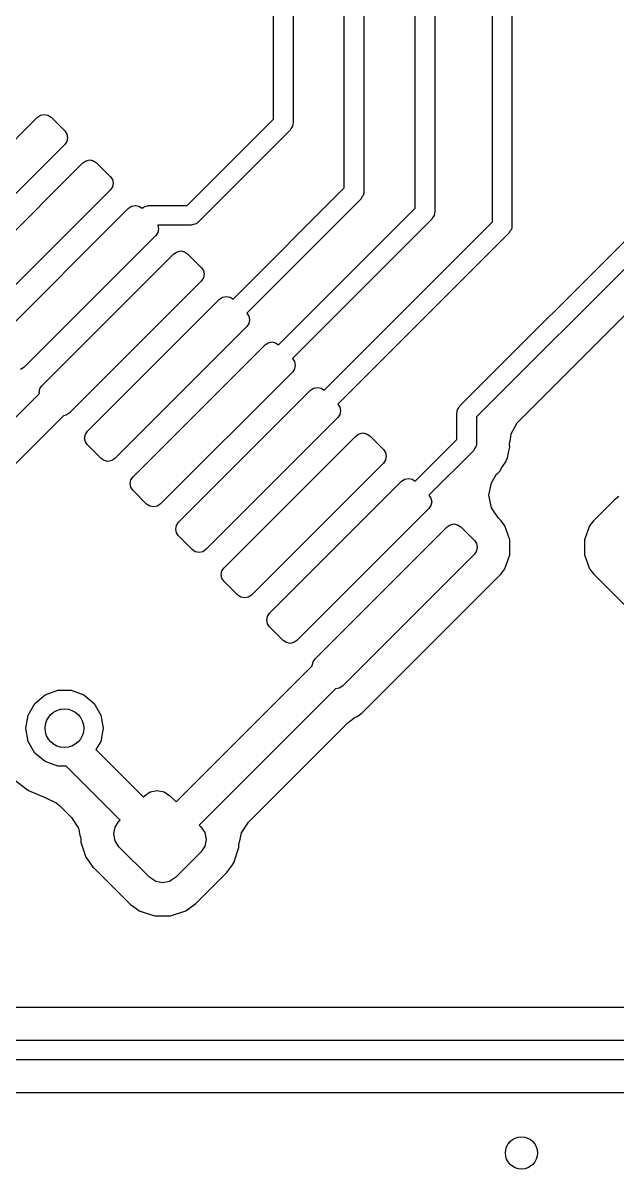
# Model space of a CAD drawing. Extents: x 0.99 to 4.24, y -7.27 to -4.02.
# Drawn here: x 2.753 to 2.9348, y -5.7726 to -5.4221 of the extents above; entities that cross this region are included whole.
import ezdxf

# ---------------------------------------------------------------- set-up
doc = ezdxf.new("R2010")
doc.units = 0
doc.header["$MEASUREMENT"] = 0
doc.layers.add('BLACK', color=7, linetype='CONTINUOUS')

msp = doc.modelspace()

# ---------------------------------------------------------------- linework, layer by layer
at = {"layer": 'BLACK', "linetype": 'CONTINUOUS'}
for p, q in [((2.89661, -5.48293), (2.89661, -5.34596)), ((2.90261, -5.34472), (2.90261, -5.48418)), ((2.87298, -5.47872), (2.87298, -5.35557)), ((2.87898, -5.35433), (2.87898, -5.47996)), ((2.85133, -5.47253), (2.85133, -5.36345)), ((2.85733, -5.3622), (2.85733, -5.47378)), ((2.83568, -5.37008), (2.83568, -5.45276)), ((2.82968, -5.45151), (2.82968, -5.37132)), ((2.71712, -5.49128), (2.75749, -5.45091)), ((2.75749, -5.45091), (2.75845, -5.45027)), ((2.75845, -5.45027), (2.75958, -5.45005)), ((2.75958, -5.45005), (2.76071, -5.45027)), ((2.76071, -5.45027), (2.76166, -5.45091)), ((2.76166, -5.45091), (2.76584, -5.45509)), ((2.80326, -5.47793), (2.82968, -5.45151)), ((2.76584, -5.45509), (2.76648, -5.45604)), ((2.8348, -5.45488), (2.80662, -5.48305)), ((2.83508, -5.45428), (2.8348, -5.45488)), ((2.8355, -5.45378), (2.83508, -5.45428)), ((2.83561, -5.45314), (2.8355, -5.45378)), ((2.83567, -5.45302), (2.83561, -5.45314)), ((2.83568, -5.45276), (2.83564, -5.45294)), ((2.83564, -5.45294), (2.83567, -5.45302)), ((2.76648, -5.4583), (2.76584, -5.45926)), ((2.76648, -5.45604), (2.7667, -5.45717)), ((2.7667, -5.45717), (2.76648, -5.4583)), ((2.76584, -5.45926), (2.72547, -5.49963)), ((2.73104, -5.5052), (2.77141, -5.46483)), ((2.77141, -5.46483), (2.77237, -5.46419)), ((2.77237, -5.46419), (2.7735, -5.46397)), ((2.7735, -5.46397), (2.77463, -5.46419)), ((2.77463, -5.46419), (2.77558, -5.46483)), ((2.77558, -5.46483), (2.77976, -5.46901)), ((2.77976, -5.46901), (2.7804, -5.46996)), ((2.7804, -5.47222), (2.77976, -5.47318)), ((2.7804, -5.46996), (2.78062, -5.47109)), ((2.78062, -5.47109), (2.7804, -5.47222)), ((2.8173, -5.50656), (2.85133, -5.47253)), ((2.77976, -5.47318), (2.73939, -5.51355)), ((2.85645, -5.4759), (2.82154, -5.5108)), ((2.85673, -5.4753), (2.85645, -5.4759)), ((2.85715, -5.4748), (2.85673, -5.4753)), ((2.85726, -5.47416), (2.85715, -5.4748)), ((2.85732, -5.47404), (2.85726, -5.47416)), ((2.85733, -5.47378), (2.8573, -5.47396)), ((2.8573, -5.47396), (2.85732, -5.47404)), ((2.74496, -5.51912), (2.78533, -5.47875)), ((2.78533, -5.47875), (2.78628, -5.47811)), ((2.78628, -5.47811), (2.78741, -5.47788)), ((2.78741, -5.47788), (2.78854, -5.47811)), ((2.78854, -5.47811), (2.78948, -5.47874)), ((2.78948, -5.47874), (2.78953, -5.4787)), ((2.78953, -5.4787), (2.78957, -5.47863)), ((2.78957, -5.47863), (2.78969, -5.47859)), ((2.78969, -5.47859), (2.79023, -5.47821)), ((2.79023, -5.47821), (2.79088, -5.47815)), ((2.79088, -5.47815), (2.7915, -5.47793)), ((2.7915, -5.47793), (2.80326, -5.47793)), ((2.83122, -5.52048), (2.87298, -5.47872)), ((2.80647, -5.48316), (2.80643, -5.48323)), ((2.80662, -5.48305), (2.80647, -5.48316)), ((2.87811, -5.48208), (2.83546, -5.52472)), ((2.84514, -5.5344), (2.89661, -5.48293)), ((2.87838, -5.48149), (2.87811, -5.48208)), ((2.8788, -5.48099), (2.87838, -5.48149)), ((2.87892, -5.48034), (2.8788, -5.48099)), ((2.87897, -5.48022), (2.87892, -5.48034)), ((2.87898, -5.47996), (2.87895, -5.48014)), ((2.87895, -5.48014), (2.87897, -5.48022)), ((2.88666, -5.53922), (2.94582, -5.48006)), ((2.79432, -5.48614), (2.79368, -5.4871)), ((2.79454, -5.48501), (2.79432, -5.48614)), ((2.8045, -5.48393), (2.79433, -5.48393)), ((2.79433, -5.48393), (2.79454, -5.48501)), ((2.80512, -5.48371), (2.8045, -5.48393)), ((2.80577, -5.48365), (2.80512, -5.48371)), ((2.80631, -5.48327), (2.80577, -5.48365)), ((2.80643, -5.48323), (2.80631, -5.48327)), ((2.90173, -5.4863), (2.84938, -5.53864)), ((2.95094, -5.48342), (2.89178, -5.54258)), ((2.902, -5.48571), (2.90173, -5.4863)), ((2.90243, -5.4852), (2.902, -5.48571)), ((2.90254, -5.48456), (2.90243, -5.4852)), ((2.90259, -5.48444), (2.90254, -5.48456)), ((2.90261, -5.48418), (2.90257, -5.48436)), ((2.90257, -5.48436), (2.90259, -5.48444)), ((2.79368, -5.4871), (2.75331, -5.52747)), ((2.75888, -5.53304), (2.79925, -5.49267)), ((2.79925, -5.49267), (2.8002, -5.49203)), ((2.8002, -5.49203), (2.80133, -5.4918)), ((2.80133, -5.4918), (2.80246, -5.49203)), ((2.80246, -5.49203), (2.80342, -5.49267)), ((2.80342, -5.49267), (2.8076, -5.49685)), ((2.8076, -5.49685), (2.80824, -5.4978)), ((2.80824, -5.50006), (2.8076, -5.50102)), ((2.80824, -5.4978), (2.80846, -5.49893)), ((2.80846, -5.49893), (2.80824, -5.50006)), ((2.8076, -5.50102), (2.76723, -5.54139)), ((2.7728, -5.54695), (2.81317, -5.50659)), ((2.81317, -5.50659), (2.81412, -5.50595)), ((2.81412, -5.50595), (2.81525, -5.50572)), ((2.81525, -5.50572), (2.81638, -5.50595)), ((2.81638, -5.50595), (2.8173, -5.50656)), ((2.90481, -5.54372), (2.94242, -5.50611)), ((2.82154, -5.5108), (2.82216, -5.51172)), ((2.82216, -5.51398), (2.82152, -5.51494)), ((2.82216, -5.51172), (2.82238, -5.51285)), ((2.82238, -5.51285), (2.82216, -5.51398)), ((2.82152, -5.51494), (2.78115, -5.55531)), ((2.78672, -5.56087), (2.82709, -5.52051)), ((2.82709, -5.52051), (2.82804, -5.51987)), ((2.82804, -5.51987), (2.82917, -5.51964)), ((2.82917, -5.51964), (2.8303, -5.51987)), ((2.8303, -5.51987), (2.83122, -5.52048)), ((2.83546, -5.52472), (2.83608, -5.52564)), ((2.75331, -5.52747), (2.75235, -5.52811)), ((2.83608, -5.5279), (2.83544, -5.52886)), ((2.83608, -5.52564), (2.8363, -5.52677)), ((2.8363, -5.52677), (2.83608, -5.5279)), ((2.83544, -5.52886), (2.79507, -5.56923)), ((2.71652, -5.57696), (2.75807, -5.53541)), ((2.75802, -5.53512), (2.75824, -5.53399)), ((2.75807, -5.53541), (2.75802, -5.53512)), ((2.75824, -5.53399), (2.75888, -5.53304)), ((2.80064, -5.57479), (2.841, -5.53443)), ((2.841, -5.53443), (2.84196, -5.53379)), ((2.84196, -5.53379), (2.84309, -5.53356)), ((2.84309, -5.53356), (2.84422, -5.53379)), ((2.84422, -5.53379), (2.84514, -5.5344)), ((2.84938, -5.53864), (2.85, -5.53956)), ((2.88638, -5.53981), (2.88666, -5.53922)), ((2.76543, -5.54219), (2.72359, -5.58404)), ((2.76627, -5.54203), (2.76543, -5.54219)), ((2.76723, -5.54139), (2.76627, -5.54203)), ((2.85, -5.54182), (2.84936, -5.54278)), ((2.85, -5.53956), (2.85022, -5.54069)), ((2.85022, -5.54069), (2.85, -5.54182)), ((2.88578, -5.54134), (2.88581, -5.54116)), ((2.88578, -5.54944), (2.88578, -5.54134)), ((2.88579, -5.54108), (2.88585, -5.54096)), ((2.88581, -5.54116), (2.88579, -5.54108)), ((2.88585, -5.54096), (2.88596, -5.54031)), ((2.88596, -5.54031), (2.88638, -5.53981)), ((2.89178, -5.54258), (2.89178, -5.55068)), ((2.84936, -5.54278), (2.80899, -5.58315)), ((2.90235, -5.54777), (2.90422, -5.54436)), ((2.90422, -5.54436), (2.90481, -5.54372)), ((2.77193, -5.54904), (2.77216, -5.54791)), ((2.77216, -5.55017), (2.77193, -5.54904)), ((2.77216, -5.54791), (2.7728, -5.54695)), ((2.81456, -5.58871), (2.85492, -5.54835)), ((2.85492, -5.54835), (2.85588, -5.54771)), ((2.85588, -5.54771), (2.85701, -5.54748)), ((2.85701, -5.54748), (2.85814, -5.54771)), ((2.85814, -5.54771), (2.8591, -5.54835)), ((2.8591, -5.54835), (2.86328, -5.55252)), ((2.87298, -5.56224), (2.88578, -5.54944)), ((2.9021, -5.55011), (2.90235, -5.54777)), ((2.7728, -5.55113), (2.77216, -5.55017)), ((2.77698, -5.55531), (2.7728, -5.55113)), ((2.86328, -5.55252), (2.86392, -5.55348)), ((2.8909, -5.5528), (2.87722, -5.56648)), ((2.89118, -5.55221), (2.8909, -5.5528)), ((2.8916, -5.55171), (2.89118, -5.55221)), ((2.89171, -5.55106), (2.8916, -5.55171)), ((2.89177, -5.55094), (2.89171, -5.55106)), ((2.89178, -5.55068), (2.89175, -5.55087)), ((2.89175, -5.55087), (2.89177, -5.55094)), ((2.90143, -5.55393), (2.90162, -5.55308)), ((2.90162, -5.55308), (2.90195, -5.55183)), ((2.90187, -5.55097), (2.90195, -5.5501)), ((2.90195, -5.55183), (2.90187, -5.55097)), ((2.90195, -5.5501), (2.9021, -5.55011)), ((2.77793, -5.55595), (2.77698, -5.55531)), ((2.77906, -5.55617), (2.77793, -5.55595)), ((2.78019, -5.55595), (2.77906, -5.55617)), ((2.78115, -5.55531), (2.78019, -5.55595)), ((2.86328, -5.5567), (2.82291, -5.59706)), ((2.86392, -5.55574), (2.86328, -5.5567)), ((2.86392, -5.55348), (2.86414, -5.55461)), ((2.86414, -5.55461), (2.86392, -5.55574)), ((2.90002, -5.55733), (2.90076, -5.55627)), ((2.90076, -5.55627), (2.90091, -5.55571)), ((2.90091, -5.55571), (2.9012, -5.5552)), ((2.9012, -5.5552), (2.90143, -5.55393)), ((2.89634, -5.56272), (2.89791, -5.56013)), ((2.89791, -5.56013), (2.89824, -5.55974)), ((2.89824, -5.55974), (2.89891, -5.55918)), ((2.89891, -5.55918), (2.89955, -5.55806)), ((2.89955, -5.55806), (2.90002, -5.55733)), ((2.78585, -5.56296), (2.78608, -5.56183)), ((2.78608, -5.56409), (2.78585, -5.56296)), ((2.78608, -5.56183), (2.78672, -5.56087)), ((2.82848, -5.60263), (2.86884, -5.56227)), ((2.86884, -5.56227), (2.8698, -5.56163)), ((2.8698, -5.56163), (2.87093, -5.5614)), ((2.87093, -5.5614), (2.87206, -5.56163)), ((2.87206, -5.56163), (2.87298, -5.56224)), ((2.89558, -5.56653), (2.89634, -5.56272)), ((2.78672, -5.56505), (2.78608, -5.56409)), ((2.79089, -5.56923), (2.78672, -5.56505)), ((2.87722, -5.56648), (2.87784, -5.5674)), ((2.89634, -5.57034), (2.89558, -5.56653)), ((2.93533, -5.56687), (2.93382, -5.56803)), ((2.79185, -5.56987), (2.79089, -5.56923)), ((2.79298, -5.57009), (2.79185, -5.56987)), ((2.79411, -5.56987), (2.79298, -5.57009)), ((2.79507, -5.56923), (2.79411, -5.56987)), ((2.8772, -5.57062), (2.83683, -5.61098)), ((2.87784, -5.56966), (2.8772, -5.57062)), ((2.87784, -5.5674), (2.87806, -5.56853)), ((2.87806, -5.56853), (2.87784, -5.56966)), ((2.8985, -5.57358), (2.89634, -5.57034)), ((2.93382, -5.56803), (2.9275, -5.57435)), ((2.89927, -5.57435), (2.8985, -5.57358)), ((2.79977, -5.57688), (2.8, -5.57575)), ((2.8, -5.57801), (2.79977, -5.57688)), ((2.8, -5.57575), (2.80064, -5.57479)), ((2.8424, -5.61655), (2.88276, -5.57619)), ((2.88276, -5.57619), (2.88372, -5.57555)), ((2.88372, -5.57555), (2.88485, -5.57532)), ((2.88485, -5.57532), (2.88598, -5.57555)), ((2.88598, -5.57555), (2.88694, -5.57619)), ((2.88694, -5.57619), (2.89111, -5.58036)), ((2.90043, -5.57586), (2.89927, -5.57435)), ((2.902, -5.58016), (2.90043, -5.57586)), ((2.92634, -5.57586), (2.92477, -5.58016)), ((2.9275, -5.57435), (2.92634, -5.57586)), ((2.80064, -5.57897), (2.8, -5.57801)), ((2.80481, -5.58315), (2.80064, -5.57897)), ((2.89111, -5.58036), (2.89175, -5.58132)), ((2.89175, -5.58132), (2.89198, -5.58245)), ((2.902, -5.58474), (2.902, -5.58016)), ((2.92477, -5.58016), (2.92477, -5.58474)), ((2.80577, -5.58379), (2.80481, -5.58315)), ((2.8069, -5.58401), (2.80577, -5.58379)), ((2.80803, -5.58379), (2.8069, -5.58401)), ((2.80899, -5.58315), (2.80803, -5.58379)), ((2.89111, -5.58454), (2.85075, -5.6249)), ((2.89175, -5.58358), (2.89111, -5.58454)), ((2.89198, -5.58245), (2.89175, -5.58358)), ((2.90043, -5.58904), (2.902, -5.58474)), ((2.92477, -5.58474), (2.92634, -5.58904)), ((2.81369, -5.5908), (2.81392, -5.58967)), ((2.81392, -5.59193), (2.81369, -5.5908)), ((2.81392, -5.58967), (2.81456, -5.58871)), ((2.85676, -5.63306), (2.89927, -5.59055)), ((2.89927, -5.59055), (2.90043, -5.58904)), ((2.92634, -5.58904), (2.9275, -5.59055)), ((2.9275, -5.59055), (2.97001, -5.63306)), ((2.81456, -5.59289), (2.81392, -5.59193)), ((2.81873, -5.59706), (2.81456, -5.59289)), ((2.81969, -5.5977), (2.81873, -5.59706)), ((2.82082, -5.59793), (2.81969, -5.5977)), ((2.82195, -5.5977), (2.82082, -5.59793)), ((2.82291, -5.59706), (2.82195, -5.5977)), ((2.82761, -5.60472), (2.82784, -5.60359)), ((2.82784, -5.60585), (2.82761, -5.60472)), ((2.82784, -5.60359), (2.82848, -5.60263)), ((2.82848, -5.60681), (2.82784, -5.60585)), ((2.83265, -5.61098), (2.82848, -5.60681)), ((2.83361, -5.61162), (2.83265, -5.61098)), ((2.83474, -5.61185), (2.83361, -5.61162)), ((2.83587, -5.61162), (2.83474, -5.61185)), ((2.83683, -5.61098), (2.83587, -5.61162)), ((2.79989, -5.66034), (2.84154, -5.61869)), ((2.84153, -5.61864), (2.84176, -5.61751)), ((2.84154, -5.61869), (2.84153, -5.61864)), ((2.84176, -5.61751), (2.8424, -5.61655)), ((2.75984, -5.62757), (2.7637, -5.62616)), ((2.7637, -5.62616), (2.7678, -5.62616)), ((2.7678, -5.62616), (2.77165, -5.62757)), ((2.84861, -5.62576), (2.80696, -5.66741)), ((2.84866, -5.62577), (2.84861, -5.62576)), ((2.84979, -5.62554), (2.84866, -5.62577)), ((2.85075, -5.6249), (2.84979, -5.62554)), ((2.75465, -5.63376), (2.7567, -5.6302)), ((2.7567, -5.6302), (2.75984, -5.62757)), ((2.77165, -5.62757), (2.7748, -5.6302)), ((2.7748, -5.6302), (2.77685, -5.63376)), ((2.75394, -5.6378), (2.75465, -5.63376)), ((2.77685, -5.63376), (2.77756, -5.6378)), ((2.85525, -5.63422), (2.85585, -5.63376)), ((2.85585, -5.63376), (2.8565, -5.63326)), ((2.85585, -5.63376), (2.85585, -5.63376)), ((2.8565, -5.63326), (2.85676, -5.63306)), ((2.82202, -5.66652), (2.85248, -5.63607)), ((2.85248, -5.63607), (2.85463, -5.63445)), ((2.85463, -5.63445), (2.85525, -5.63422)), ((2.75465, -5.64183), (2.75394, -5.6378)), ((2.77756, -5.6378), (2.77685, -5.64183)), ((2.7567, -5.64539), (2.75465, -5.64183)), ((2.77685, -5.64183), (2.77539, -5.64435)), ((2.77539, -5.64435), (2.78984, -5.65881)), ((2.75984, -5.64802), (2.7567, -5.64539)), ((2.7637, -5.64943), (2.75984, -5.64802)), ((2.76632, -5.64943), (2.7637, -5.64943)), ((2.78277, -5.66588), (2.76632, -5.64943)), ((2.75018, -5.65337), (2.75474, -5.65686)), ((2.75474, -5.65686), (2.76005, -5.65906)), ((2.78984, -5.65881), (2.79021, -5.65844)), ((2.79021, -5.65844), (2.79199, -5.65725)), ((2.79199, -5.65725), (2.7941, -5.65683)), ((2.7941, -5.65683), (2.79621, -5.65725)), ((2.79621, -5.65725), (2.798, -5.65844)), ((2.798, -5.65844), (2.79989, -5.66034)), ((2.76005, -5.65906), (2.76009, -5.65907)), ((2.76009, -5.65907), (2.76321, -5.66061)), ((2.76321, -5.66061), (2.76419, -5.66147)), ((2.76419, -5.66147), (2.76786, -5.66513)), ((2.76786, -5.66513), (2.77002, -5.66837)), ((2.77002, -5.66837), (2.77055, -5.67105)), ((2.7808, -5.67014), (2.78122, -5.66803)), ((2.78122, -5.66803), (2.78241, -5.66624)), ((2.78241, -5.66624), (2.78277, -5.66588)), ((2.80696, -5.66741), (2.80747, -5.66791)), ((2.80747, -5.66791), (2.80866, -5.6697)), ((2.81986, -5.66975), (2.82202, -5.66652)), ((2.77055, -5.67105), (2.77066, -5.67104)), ((2.77066, -5.67104), (2.77078, -5.67181)), ((2.77078, -5.67181), (2.77078, -5.6726)), ((2.78122, -5.67225), (2.7808, -5.67014)), ((2.78241, -5.67403), (2.78122, -5.67225)), ((2.80866, -5.6697), (2.80908, -5.67181)), ((2.80908, -5.67181), (2.80866, -5.67392)), ((2.81927, -5.67272), (2.81986, -5.66975)), ((2.77078, -5.6726), (2.7723, -5.67728)), ((2.79188, -5.6835), (2.78241, -5.67403)), ((2.80747, -5.6757), (2.79967, -5.6835)), ((2.80866, -5.67392), (2.80747, -5.6757)), ((2.81758, -5.67895), (2.8191, -5.67427)), ((2.8191, -5.67348), (2.81922, -5.67271)), ((2.8191, -5.67427), (2.8191, -5.67348)), ((2.81922, -5.67271), (2.81927, -5.67272)), ((2.7723, -5.67728), (2.77276, -5.67791)), ((2.77276, -5.67791), (2.77276, -5.67791)), ((2.77276, -5.67791), (2.77306, -5.67832)), ((2.77306, -5.67832), (2.77446, -5.68026)), ((2.81712, -5.67958), (2.81758, -5.67895)), ((2.77446, -5.68026), (2.77474, -5.68053)), ((2.77474, -5.68053), (2.77745, -5.68324)), ((2.81267, -5.68467), (2.81542, -5.68193)), ((2.81542, -5.68193), (2.81565, -5.68161)), ((2.81565, -5.68161), (2.81712, -5.67958)), ((2.81565, -5.68161), (2.81565, -5.68161)), ((2.77745, -5.68324), (2.78566, -5.69145)), ((2.79367, -5.68469), (2.79188, -5.6835)), ((2.79577, -5.68511), (2.79367, -5.68469)), ((2.79788, -5.68469), (2.79577, -5.68511)), ((2.79967, -5.6835), (2.79788, -5.68469)), ((2.80832, -5.68902), (2.81267, -5.68467)), ((2.80589, -5.69145), (2.80832, -5.68902)), ((2.78566, -5.69145), (2.78597, -5.69168)), ((2.78597, -5.69168), (2.78597, -5.69168)), ((2.78597, -5.69168), (2.788, -5.69315)), ((2.788, -5.69315), (2.788, -5.69315)), ((2.788, -5.69315), (2.78864, -5.69361)), ((2.80291, -5.69361), (2.80589, -5.69145)), ((2.78864, -5.69361), (2.79331, -5.69513)), ((2.79331, -5.69513), (2.79823, -5.69513)), ((2.79823, -5.69513), (2.80291, -5.69361)), ((3.04098, -5.7232), (2.60585, -5.7232)), ((2.59586, -5.73322), (4.05906, -5.73322)), ((3.59325, -5.73922), (2.59586, -5.73922)), ((2.60578, -5.74924), (3.58497, -5.74924))]:
    msp.add_line(p, q, dxfattribs=at)
at = {"layer": 'BLACK'}
for centre, radius in [((2.76575, -5.6378), 0.00591), ((2.90551, -5.76772), 0.00492)]:
    msp.add_circle(centre, radius, dxfattribs=at)

doc.saveas('drawing.dxf')
